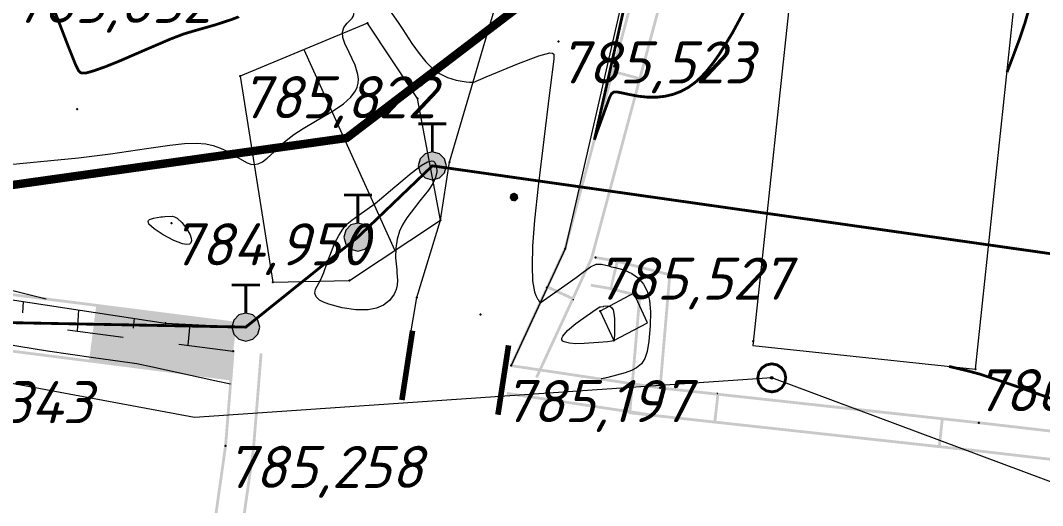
# Model space of a CAD drawing. Header units: metres. Extents: x 629572 to 645168, y 4785785 to 4790166.
# Drawn here: x 634418.71 to 634455.15, y 4788198.08 to 4788215.38 of the extents above; entities that cross this region are included whole.
import ezdxf

# ---------------------------------------------------------------- set-up
doc = ezdxf.new("R2010")
doc.units = ezdxf.units.M
for name, pattern in [('Сплошная', [0]), ('Сплошная_0_50', [0]), ('Штриховая 2', [4, 2, -2])]:
    doc.linetypes.add(name, pattern=pattern)
doc.layers.get('0').update_dxf_attribs({"linetype": 'CONTINUOUS'})
for name, color, linetype in [('Ворота', 7, 'CONTINUOUS'), ('Горизонтали', 7, 'CONTINUOUS'), ('Дороги с покрытием (край_ бровка)', 7, 'CONTINUOUS'), ('Дороги с покрытием (осевая линия)', 7, 'CONTINUOUS'), ('Здания и строения', 7, 'CONTINUOUS'), ('каб.TNS+', 7, 'CONTINUOUS'), ('Кабельные столбики-сторожки', 7, 'CONTINUOUS'), ('Коммуникации наземные', 7, 'CONTINUOUS'), ('красная линия', 7, 'CONTINUOUS'), ('Нурсултан', 7, 'CONTINUOUS'), ('Ограды каменные и жб (H более 1м) - по краю', 7, 'CONTINUOUS'), ('Стенка подпорная', 7, 'CONTINUOUS'), ('Столбы железобетонные', 7, 'CONTINUOUS')]:
    doc.layers.add(name, color=color, linetype=linetype)
doc.layers.add('ЛЭП в.напряж.', color=10, linetype='SIL_KAB_VYSVOLT', lineweight=13)
doc.styles.add('ISOCPEUR', font='isocpeui.ttf')
doc.styles.get("Standard").update_dxf_attribs({"font": 'isocpeui.ttf'})
doc.linetypes.add('SIL_KAB_VYSVOLT', pattern='A,1.5,["<<",Standard,S=1.6,R=0,X=-1.5,Y=-0.8],5,0,1.5,[">>",Standard,S=1.6,R=0,X=-2.14,Y=-0.8],-2,8,-2', length=20)
doc.linetypes.add('TELEFON', pattern='A,8,["o",Standard,S=1,R=0,X=-4.33,Y=-0.34],-2', length=10)

# ---------------------------------------------------------------- blocks, each defined once
blk = doc.blocks.new('1010 - 119.2 эл.кабел.столбики-сторожки')
blk.add_hatch(color=7).paths.add_polyline_path([(0, 0.5), (-0.25, 0.433), (-0.433, 0.25), (-0.5, 0), (-0.433, -0.25), (-0.25, -0.433), (0, -0.5), (0.25, -0.433), (0.433, -0.25), (0.5, 0), (0.433, 0.25), (0.25, 0.433), (0, 0.5)])
at = {"color": 7, "linetype": 'Continuous', "lineweight": 0, "const_width": 0.1, "flags": 128}
for points in [[(-0.5, 1.5), (0.5, 1.5)], [(0, 0.5), (0, 1.5)]]:
    blk.add_lwpolyline(points, dxfattribs=at)
at = {"color": 7, "linetype": 'Continuous', "lineweight": 0, "flags": 128}
blk.add_lwpolyline([(0, 0.5), (-0.25, 0.433), (-0.433, 0.25), (-0.5, 0), (-0.433, -0.25), (-0.25, -0.433), (0, -0.5), (0.25, -0.433), (0.433, -0.25), (0.5, 0), (0.433, 0.25), (0.25, 0.433), (0, 0.5)], close=True, dxfattribs=at)
at = {"color": 7, "style": 'ISOCPEUR', "flags": 1}
for tag in ['X', 'Отметка', 'Отметка', 'Имя объекта CREDO-III', 'Код объекта CREDO-III', 'Примечание', 'Тип попереч. профиля', 'Y']:
    blk.add_attdef(tag, (0, 0), '', height=2.5, dxfattribs=at)
blk = doc.blocks.new('26 - 108.1.1 опоры  жб d-1.0')
blk.add_hatch(color=7).paths.add_polyline_path([(0, 0.05), (-0.05, 0), (0, -0.05), (0.05, 0)])
at = {"color": 7, "linetype": 'Continuous', "lineweight": 0, "const_width": 0.1, "flags": 128}
blk.add_lwpolyline([(0, 0.5), (0.191, 0.462), (0.354, 0.354), (0.462, 0.191), (0.5, 0), (0.462, -0.191), (0.354, -0.354), (0.191, -0.462), (0, -0.5), (-0.191, -0.462), (-0.354, -0.354), (-0.462, -0.191), (-0.5, 0), (-0.462, 0.191), (-0.354, 0.354), (-0.191, 0.462), (0, 0.5)], close=True, dxfattribs=at)
at = {"color": 7, "linetype": 'Continuous', "lineweight": 0, "true_color": 0xffffff, "flags": 128}
blk.add_lwpolyline([(0, 0.5), (-0.25, 0.433), (-0.433, 0.25), (-0.5, 0), (-0.433, -0.25), (-0.25, -0.433), (0, -0.5), (0.25, -0.433), (0.433, -0.25), (0.5, 0), (0.433, 0.25), (0.25, 0.433), (0, 0.5)], close=True, dxfattribs=at)
at = {"color": 7, "linetype": 'Continuous', "lineweight": 0, "flags": 128}
for points in [[(0, 0.05), (-0.05, 0), (0, -0.05), (0.05, 0), (0, 0.05)], [(0, 0.05), (0.043, 0.025), (0.043, -0.025), (0, -0.05), (-0.043, -0.025), (-0.043, 0.025), (0, 0.05)]]:
    blk.add_lwpolyline(points, close=True, dxfattribs=at)
at = {"color": 7, "style": 'ISOCPEUR', "flags": 1}
for tag in ['Отметка(высота) верхнего провода', 'Отметка(высота) нижнего провода', 'X', 'Высота', 'Отметка', 'Имя объекта CREDO-III', 'Код объекта CREDO-III', 'Номер', 'Y']:
    blk.add_attdef(tag, (0, 0), '', height=2.5, dxfattribs=at)
blk = doc.blocks.new('736 - 474 Ворота')
at = {"color": 7, "linetype": 'Continuous', "lineweight": 0, "const_width": 0.2, "flags": 128}
blk.add_lwpolyline([(0, 1.25), (0, -1.25)], dxfattribs=at)

msp = doc.modelspace()

# ---------------------------------------------------------------- hatches: boundary and pattern name
at = {"layer": 'Дороги с покрытием (осевая линия)'}
msp.add_hatch(color=7, dxfattribs=at).paths.add_polyline_path([(634436.459, 4788209.039), (634436.458, 4788209.044), (634436.437, 4788209.163), (634436.436, 4788209.172), (634436.435, 4788209.177), (634436.431, 4788209.18), (634436.393, 4788209.2), (634436.316, 4788209.242), (634436.312, 4788209.233), (634436.315, 4788209.24), (634436.316, 4788209.242), (634436.312, 4788209.244), (634436.311, 4788209.244), (634436.308, 4788209.243), (634436.312, 4788209.233), (634436.308, 4788209.243), (634436.29, 4788209.232), (634436.252, 4788209.208), (634436.308, 4788209.243), (634436.188, 4788209.192), (634436.191, 4788209.183), (634436.182, 4788209.186), (634436.146, 4788209.061), (634436.145, 4788209.056), (634436.148, 4788209.052), (634436.156, 4788209.058), (634436.148, 4788209.052), (634436.209, 4788208.967), (634436.223, 4788208.946), (634436.225, 4788208.944), (634436.226, 4788208.942), (634436.231, 4788208.942), (634436.284, 4788208.947), (634436.296, 4788208.949), (634436.231, 4788208.942), (634436.361, 4788208.935), (634436.369, 4788208.939), (634436.361, 4788208.945), (634436.369, 4788208.939), (634436.455, 4788209.036), (634436.448, 4788209.042), (634436.455, 4788209.036)])
at = {"layer": 'Ограды каменные и жб (H более 1м) - по краю'}
for points in [[(634441.401, 4788219.237), (634441.664, 4788220.216), (634441.623, 4788220.251), (634441.623, 4788220.251), (634441.662, 4788220.217), (634441.664, 4788220.216), (634442.633, 4788220.629), (634442.594, 4788220.721), (634441.602, 4788220.298), (634441.58, 4788220.288), (634441.574, 4788220.265), (634441.305, 4788219.263), (634440.563, 4788216.505), (634439.778, 4788213.58), (634439.765, 4788213.531), (634439.813, 4788213.518), (634440.779, 4788213.259), (634440.827, 4788213.246), (634440.84, 4788213.294), (634440.792, 4788213.307), (634440.84, 4788213.294), (634441.626, 4788216.22), (634442.367, 4788218.978), (634442.504, 4788219.487), (634442.482, 4788219.505), (634442.443, 4788219.539), (634442.42, 4788219.559), (634442.27, 4788219.004), (634441.529, 4788216.246), (634440.756, 4788213.369), (634439.887, 4788213.602), (634440.66, 4788216.479)], [(634437.563, 4788205.904), (634438.172, 4788207.223), (634438.174, 4788207.227), (634438.175, 4788207.231), (634438.571, 4788208.705), (634439.312, 4788211.463), (634439.861, 4788213.506), (634439.765, 4788213.531), (634439.216, 4788211.489), (634438.475, 4788208.731), (634438.08, 4788207.261), (634437.452, 4788205.9), (634437.497, 4788205.879), (634437.476, 4788205.834), (634438.384, 4788205.415), (634438.405, 4788205.46), (634438.45, 4788205.439), (634439.08, 4788206.804), (634439.118, 4788206.885), (634439.141, 4788206.972), (634439.537, 4788208.445), (634440.278, 4788211.203), (634440.827, 4788213.246), (634440.73, 4788213.272), (634440.181, 4788211.229), (634439.44, 4788208.471), (634439.044, 4788206.997), (634439.023, 4788206.919), (634438.99, 4788206.846), (634438.381, 4788205.527)], [(634439.218, 4788206.943), (634439.207, 4788206.879), (634439.917, 4788206.758), (634439.927, 4788206.807), (634439.919, 4788206.767), (634439.917, 4788206.758), (634439.932, 4788206.754), (634439.956, 4788206.851), (634439.939, 4788206.855), (634439.937, 4788206.856), (634439.935, 4788206.856), (634439.223, 4788206.977)], [(634441.806, 4788206.277), (634441.715, 4788205.221), (634441.471, 4788202.375), (634441.463, 4788202.284), (634441.459, 4788202.236), (634441.508, 4788202.23), (634443.52, 4788202.01), (634443.53, 4788202.11), (634441.567, 4788202.324), (634441.571, 4788202.366), (634441.815, 4788205.212), (634441.909, 4788206.311), (634441.912, 4788206.353), (634441.871, 4788206.363), (634440.005, 4788206.839), (634439.956, 4788206.851), (634439.944, 4788206.803), (634439.838, 4788206.386), (634439.719, 4788205.828), (634439.715, 4788205.804), (634439.709, 4788205.779), (634439.733, 4788205.773), (634439.746, 4788205.821), (634439.733, 4788205.773), (634440.737, 4788205.517), (634440.774, 4788205.544), (634440.821, 4788205.577), (634440.825, 4788205.58), (634440.817, 4788205.574), (634440.737, 4788205.517), (634440.719, 4788205.306), (634440.475, 4788202.46), (634440.467, 4788202.37), (634440.379, 4788201.348), (634441.399, 4788201.236), (634443.411, 4788201.016), (634443.422, 4788201.116), (634441.41, 4788201.336), (634440.487, 4788201.436), (634440.566, 4788202.361), (634440.574, 4788202.452), (634440.818, 4788205.297), (634440.844, 4788205.593), (634439.806, 4788205.857), (634440.028, 4788206.73)], [(634436.544, 4788203.935), (634436.157, 4788203.095), (634436.186, 4788203.081), (634436.247, 4788203.053), (634436.635, 4788203.893), (634437.522, 4788205.813), (634437.431, 4788205.855)], [(634437.452, 4788205.9), (634437.431, 4788205.855), (634437.476, 4788205.834), (634437.497, 4788205.879)], [(634439.056, 4788205.991), (634439.05, 4788205.957), (634439.039, 4788205.893), (634439.709, 4788205.779), (634439.729, 4788205.871), (634439.729, 4788205.874), (634439.73, 4788205.876), (634439.73, 4788205.877)], [(634437.452, 4788203.516), (634437.065, 4788202.676), (634437.094, 4788202.662), (634437.155, 4788202.634), (634437.543, 4788203.474), (634438.429, 4788205.394), (634438.339, 4788205.436)], [(634438.384, 4788205.415), (634438.429, 4788205.394), (634438.45, 4788205.439), (634438.405, 4788205.46)], [(634425.849, 4788198.642), (634426.071, 4788200.206), (634426.071, 4788200.207), (634426.071, 4788200.209), (634426.173, 4788201.482), (634426.342, 4788203.59), (634426.242, 4788203.598), (634426.073, 4788201.49), (634425.971, 4788200.219), (634426.016, 4788200.214), (634426.021, 4788200.213), (634426.016, 4788200.214), (634426.016, 4788200.214), (634425.971, 4788200.219), (634425.75, 4788198.656), (634425.324, 4788195.658), (634425.374, 4788195.65), (634425.324, 4788195.658), (634425.317, 4788195.608), (634425.367, 4788195.601), (634426.357, 4788195.461), (634426.407, 4788195.453), (634426.414, 4788195.503), (634426.364, 4788195.51), (634426.414, 4788195.503), (634426.839, 4788198.502), (634427.061, 4788200.066), (634427.065, 4788200.097), (634427.068, 4788200.129), (634427.17, 4788201.402), (634427.339, 4788203.51), (634427.239, 4788203.518), (634427.07, 4788201.41), (634426.968, 4788200.137), (634426.966, 4788200.108), (634426.962, 4788200.08), (634426.74, 4788198.516), (634426.321, 4788195.567), (634425.431, 4788195.693)], [(634439.429, 4788202.642), (634436.604, 4788203.064), (634436.209, 4788203.123), (634436.207, 4788203.11), (634436.195, 4788203.025), (634436.589, 4788202.966), (634439.414, 4788202.543), (634441.506, 4788202.231), (634441.52, 4788202.329)], [(634439.281, 4788201.653), (634436.456, 4788202.075), (634436.062, 4788202.134), (634436.06, 4788202.121), (634436.047, 4788202.036), (634436.441, 4788201.977), (634439.266, 4788201.554), (634441.358, 4788201.242), (634441.373, 4788201.34)], [(634449.43, 4788201.465), (634446.591, 4788201.775), (634443.58, 4788202.104), (634443.575, 4788202.055), (634443.525, 4788202.06), (634443.416, 4788201.066), (634443.411, 4788201.016), (634443.461, 4788201.011), (634443.466, 4788201.061), (634443.461, 4788201.011), (634446.472, 4788200.682), (634449.311, 4788200.371), (634451.413, 4788200.141), (634451.424, 4788200.241), (634449.322, 4788200.471), (634446.482, 4788200.781), (634443.521, 4788201.105), (634443.619, 4788201.999), (634446.58, 4788201.676), (634449.419, 4788201.365), (634451.522, 4788201.136), (634451.533, 4788201.235)], [(634443.525, 4788202.06), (634443.575, 4788202.055), (634443.58, 4788202.104), (634443.53, 4788202.11)], [(634452.869, 4788200.994), (634452.868, 4788200.988), (634452.868, 4788200.988), (634454.581, 4788200.79), (634457.418, 4788200.461), (634459.519, 4788200.218), (634459.531, 4788200.317), (634457.43, 4788200.561), (634454.593, 4788200.889), (634452.88, 4788201.088), (634452.88, 4788201.088), (634452.879, 4788201.088), (634451.582, 4788201.229), (634451.577, 4788201.18), (634451.582, 4788201.229), (634451.533, 4788201.235), (634451.527, 4788201.185), (634451.419, 4788200.191), (634451.468, 4788200.186), (634451.419, 4788200.191), (634451.413, 4788200.141), (634451.463, 4788200.136), (634452.757, 4788199.995), (634452.761, 4788200.037), (634452.761, 4788200.037), (634452.757, 4788199.995), (634452.757, 4788199.995), (634454.466, 4788199.797), (634457.303, 4788199.468), (634459.404, 4788199.224), (634459.415, 4788199.324), (634457.314, 4788199.567), (634454.477, 4788199.896), (634452.768, 4788200.094), (634451.523, 4788200.23), (634451.621, 4788201.125), (634452.868, 4788200.988)]]:
    msp.add_hatch(color=7, dxfattribs=at).paths.add_polyline_path(points)
at = {"layer": 'Стенка подпорная'}
h = msp.add_hatch(color=7, dxfattribs=at)
h.paths.add_polyline_path([(634426.292, 4788203.594), (634426.418, 4788204.586), (634426.42, 4788204.596), (634426.425, 4788204.636), (634421.465, 4788205.268), (634416.505, 4788205.9), (634411.545, 4788206.532), (634406.585, 4788207.164), (634401.625, 4788207.796), (634401.613, 4788207.697), (634406.523, 4788207.071), (634406.283, 4788205.187), (634401.373, 4788205.812), (634401.36, 4788205.713), (634406.32, 4788205.081), (634411.28, 4788204.449), (634416.239, 4788203.817), (634421.199, 4788203.185), (634426.159, 4788202.552), (634426.172, 4788202.652)])
h.paths.add_polyline_path([(634421.403, 4788205.175), (634421.162, 4788203.29), (634416.302, 4788203.91), (634416.542, 4788205.794)], flags=16)
h.paths.add_polyline_path([(634411.483, 4788206.439), (634411.243, 4788204.554), (634406.382, 4788205.174), (634406.622, 4788207.059)], flags=16)
h.paths.add_polyline_path([(634416.443, 4788205.807), (634416.203, 4788203.922), (634411.342, 4788204.542), (634411.582, 4788206.427)], flags=16)

# ---------------------------------------------------------------- linework, layer by layer
at = {"layer": 'Горизонтали', "color": 34, "linetype": 'Сплошная', "lineweight": 0, "const_width": 0.1, "elevation": 786, "flags": 128}
for points in [[(634439.17, 4788211.127), (634439.275, 4788211.431), (634439.707, 4788212.624), (634439.782, 4788212.772), (634439.86, 4788212.83), (634439.979, 4788212.834), (634440.226, 4788212.783), (634440.369, 4788212.751), (634440.742, 4788212.68), (634441.075, 4788212.646), (634441.394, 4788212.645), (634441.697, 4788212.68), (634441.988, 4788212.75), (634442.263, 4788212.856), (634442.523, 4788212.997), (634442.766, 4788213.174), (634442.975, 4788213.364), (634443.188, 4788213.595), (634443.405, 4788213.868), (634443.629, 4788214.183), (634444.09, 4788214.934), (634444.659, 4788215.99), (634444.929, 4788216.502), (634445.217, 4788217.008), (634445.477, 4788217.409), (634445.71, 4788217.709), (634445.931, 4788217.928), (634446.095, 4788218.027), (634446.325, 4788218.057), (634446.749, 4788218.037), (634447.552, 4788217.955), (634452.841, 4788217.319), (634454.069, 4788217.149), (634454.286, 4788217.096), (634454.427, 4788217.024), (634454.596, 4788216.876), (634454.699, 4788216.686), (634454.744, 4788216.441), (634454.73, 4788216.139), (634454.658, 4788215.773), (634454.526, 4788215.305), (634454.337, 4788214.742), (634454.075, 4788214.04), (634453.883, 4788213.538)], [(634440.342, 4788217.032), (634440.38, 4788217.081), (634440.429, 4788217.131), (634440.454, 4788217.115), (634440.442, 4788216.882), (634440.31, 4788216.2), (634439.983, 4788214.733), (634439.976, 4788214.702), (634439.733, 4788213.622), (634439.497, 4788212.577), (634439.313, 4788211.762), (634439.313, 4788211.762), (634439.244, 4788211.452), (634439.213, 4788211.315), (634439.177, 4788211.156), (634439.176, 4788211.151), (634439.17, 4788211.127)], [(634419.76, 4788216.16), (634419.786, 4788216.093), (634419.974, 4788215.596), (634420.395, 4788214.502), (634420.677, 4788213.797), (634420.782, 4788213.587), (634420.831, 4788213.535), (634420.887, 4788213.506), (634421.044, 4788213.507), (634421.326, 4788213.588), (634421.753, 4788213.739), (634422.271, 4788213.949), (634423.004, 4788214.267), (634424.06, 4788214.721), (634424.532, 4788214.901), (634424.937, 4788215.021), (634424.969, 4788215.029), (634425.63, 4788215.218), (634426.224, 4788215.411), (634426.46, 4788215.502), (634426.472, 4788215.507), (634426.482, 4788215.512), (634426.489, 4788215.515), (634426.49, 4788215.515), (634426.491, 4788215.516)], [(634451.817, 4788203.048), (634451.925, 4788203.02), (634452.405, 4788202.906), (634452.434, 4788202.9), (634452.913, 4788202.772), (634453.976, 4788202.418), (634455.605, 4788201.851), (634457.494, 4788201.185), (634459.09, 4788200.62), (634459.09, 4788200.62), (634459.981, 4788200.304), (634460.287, 4788200.196), (634460.309, 4788200.188), (634460.355, 4788200.172), (634460.356, 4788200.171)]]:
    msp.add_lwpolyline(points, dxfattribs=at)
at = {"layer": 'Горизонтали', "color": 34, "linetype": 'Сплошная', "lineweight": 0, "true_color": 0xa55200, "flags": 128}
for points, elevation in [([(634419.626, 4788205.448), (634417.328, 4788206.02), (634414.185, 4788206.811), (634411.876, 4788207.419), (634410.223, 4788207.892), (634409.654, 4788208.074), (634409.257, 4788208.22), (634409.063, 4788208.31), (634408.952, 4788208.386), (634408.923, 4788208.449), (634408.974, 4788208.499), (634409.101, 4788208.536), (634409.309, 4788208.565), (634410.05, 4788208.602), (634410.69, 4788208.63), (634411.058, 4788208.672), (634411.214, 4788208.713), (634411.326, 4788208.771), (634411.403, 4788208.848), (634411.468, 4788208.968), (634411.531, 4788209.089), (634411.602, 4788209.182), (634411.697, 4788209.266), (634411.818, 4788209.344), (634412.157, 4788209.487), (634412.628, 4788209.612), (634413.366, 4788209.742), (634414.391, 4788209.874), (634415.713, 4788210.011), (634417.684, 4788210.191), (634420.783, 4788210.487), (634421.916, 4788210.628), (634423.2, 4788210.816), (634424.037, 4788210.94), (634424.556, 4788210.997), (634424.971, 4788211.012), (634425.314, 4788210.985), (634425.575, 4788210.926), (634425.837, 4788210.833), (634426.104, 4788210.704), (634426.431, 4788210.513), (634426.795, 4788210.309), (634426.922, 4788210.263), (634427.034, 4788210.246), (634427.18, 4788210.266), (634427.333, 4788210.34), (634427.502, 4788210.47), (634427.749, 4788210.702), (634428.126, 4788211.052), (634428.46, 4788211.315), (634428.79, 4788211.532), (634429.285, 4788211.824), (634429.854, 4788212.161), (634430.222, 4788212.415), (634430.49, 4788212.652), (634430.659, 4788212.878), (634430.716, 4788213.008), (634430.749, 4788213.146), (634430.757, 4788213.293), (634430.741, 4788213.451), (634430.64, 4788213.792), (634430.424, 4788214.241), (634430.268, 4788214.56), (634430.202, 4788214.778), (634430.194, 4788214.97), (634430.243, 4788215.134), (634430.353, 4788215.284), (634430.462, 4788215.394), (634430.463, 4788215.394), (634430.489, 4788215.414), (634430.512, 4788215.437), (634430.535, 4788215.468), (634430.565, 4788215.527), (634430.589, 4788215.6), (634430.606, 4788215.684), (634430.606, 4788215.685), (634430.629, 4788215.749), (634430.699, 4788215.831), (634430.81, 4788215.927), (634430.923, 4788216), (634431.034, 4788216.046), (634431.141, 4788216.064), (634431.253, 4788216.054), (634431.379, 4788216.017), (634431.688, 4788215.853), (634431.82, 4788215.763), (634431.926, 4788215.66), (634432.203, 4788215.278), (634432.344, 4788215.057), (634432.661, 4788214.564), (634432.919, 4788214.2), (634433.161, 4788213.905), (634433.387, 4788213.679), (634433.648, 4788213.488), (634433.935, 4788213.344), (634434.244, 4788213.25), (634434.598, 4788213.199), (634434.719, 4788213.187), (634434.772, 4788213.182), (634434.833, 4788213.176), (634434.836, 4788213.176), (634434.845, 4788213.175)], 785.5), ([(634434.845, 4788213.175), (634435.309, 4788213.37), (634436.465, 4788213.847), (634437.185, 4788214.118), (634437.578, 4788214.222), (634437.681, 4788214.22), (634437.73, 4788214.182), (634437.727, 4788214.005), (634437.597, 4788212.985), (634437.574, 4788212.803), (634437.165, 4788209.471), (634437.041, 4788208.259), (634436.97, 4788207.336), (634436.948, 4788206.637), (634436.969, 4788206.093), (634437.034, 4788205.708), (634437.083, 4788205.57), (634437.148, 4788205.451), (634437.162, 4788205.429), (634437.21, 4788205.354), (634437.231, 4788205.32), (634437.232, 4788205.318), (634437.235, 4788205.313)], 785.5), ([(634437.235, 4788205.313), (634437.474, 4788205.475), (634438.519, 4788206.216), (634438.72, 4788206.374), (634439.03, 4788206.603), (634439.234, 4788206.691), (634439.427, 4788206.695), (634439.682, 4788206.629), (634439.775, 4788206.599), (634439.909, 4788206.573), (634440.217, 4788206.496), (634440.506, 4788206.362), (634440.742, 4788206.19), (634440.925, 4788205.977), (634441.052, 4788205.726), (634441.135, 4788205.399), (634441.173, 4788204.987), (634441.165, 4788204.494), (634441.112, 4788203.941), (634441.048, 4788203.573), (634440.966, 4788203.324), (634440.848, 4788203.14), (634440.675, 4788202.997), (634440.498, 4788202.904), (634440.271, 4788202.816), (634439.654, 4788202.65), (634439.645, 4788202.648), (634439.481, 4788202.611), (634439.426, 4788202.599), (634439.418, 4788202.597), (634439.409, 4788202.595)], 785.5), ([(634422.86, 4788203.136), (634422.611, 4788203.17), (634421.307, 4788203.354), (634419.677, 4788203.592), (634418.649, 4788203.752), (634418.031, 4788203.858), (634417.616, 4788203.939), (634417.319, 4788204.007), (634417.315, 4788204.008), (634416.11, 4788204.197), (634411.999, 4788204.754), (634411.136, 4788204.853), (634410.945, 4788204.864), (634410.854, 4788204.854), (634410.854, 4788204.854), (634410.663, 4788204.804), (634410.417, 4788204.75), (634410.034, 4788204.677), (634408.714, 4788204.461), (634405.598, 4788203.97), (634405.072, 4788203.887), (634404.879, 4788203.856), (634404.851, 4788203.852)], 785), ([(634426.197, 4788202.411), (634425.641, 4788202.532), (634423.416, 4788203.015), (634422.86, 4788203.136)], 785)]:
    msp.add_lwpolyline(points, dxfattribs=dict(at, elevation=elevation))
at = {"layer": 'Горизонтали', "color": 34, "linetype": 'Сплошная', "lineweight": 0, "true_color": 0xa55200, "elevation": 785, "flags": 128}
for points in [[(634429.371, 4788205.413), (634429.248, 4788205.526), (634429.204, 4788205.654), (634429.232, 4788205.801), (634429.343, 4788206.017), (634429.415, 4788206.147), (634429.529, 4788206.399), (634429.661, 4788206.77), (634429.793, 4788207.143), (634429.921, 4788207.449), (634430.058, 4788207.715), (634430.201, 4788207.938), (634430.348, 4788208.116), (634430.519, 4788208.267), (634430.785, 4788208.45), (634431.354, 4788208.855), (634432.051, 4788209.444), (634432.634, 4788209.941), (634432.991, 4788210.213), (634433.215, 4788210.34), (634433.379, 4788210.376), (634433.438, 4788210.361), (634433.484, 4788210.323), (634433.541, 4788210.176), (634433.548, 4788209.984), (634433.504, 4788209.782), (634433.407, 4788209.563), (634433.257, 4788209.327), (634432.952, 4788208.945), (634432.482, 4788208.339), (634432.331, 4788208.095), (634432.223, 4788207.869), (634432.134, 4788207.58), (634432.088, 4788207.262), (634432.084, 4788206.916), (634432.122, 4788206.485), (634432.133, 4788206.383), (634432.152, 4788206.126), (634432.143, 4788205.941), (634432.104, 4788205.784), (634432.028, 4788205.624), (634431.862, 4788205.399), (634431.654, 4788205.232), (634431.4, 4788205.12), (634431.102, 4788205.064), (634430.671, 4788205.066), (634430.173, 4788205.136), (634429.702, 4788205.262), (634429.513, 4788205.336), (634429.371, 4788205.413)], [(634424.488, 4788207.417), (634424.173, 4788207.54), (634423.795, 4788207.738), (634423.474, 4788207.949), (634423.291, 4788208.118), (634423.256, 4788208.214), (634423.273, 4788208.254), (634423.312, 4788208.287), (634423.456, 4788208.337), (634423.715, 4788208.374), (634423.771, 4788208.38), (634423.856, 4788208.391), (634424.114, 4788208.404), (634424.204, 4788208.379), (634424.292, 4788208.329), (634424.461, 4788208.175), (634424.626, 4788207.964), (634424.754, 4788207.735), (634424.793, 4788207.623), (634424.806, 4788207.53), (634424.788, 4788207.452), (634424.735, 4788207.405), (634424.633, 4788207.391), (634424.488, 4788207.417)], [(634438.012, 4788203.994), (634438.012, 4788204.054), (634438.046, 4788204.129), (634438.214, 4788204.324), (634438.512, 4788204.574), (634438.967, 4788204.902), (634438.979, 4788204.91), (634439.166, 4788205.04), (634439.365, 4788205.172), (634439.383, 4788205.173), (634439.497, 4788205.187), (634439.512, 4788205.191), (634439.63, 4788205.209), (634439.717, 4788205.195), (634439.786, 4788205.147), (634439.835, 4788205.066), (634439.868, 4788204.936), (634439.888, 4788204.752), (634439.885, 4788204.213), (634439.872, 4788204.005), (634439.844, 4788203.959), (634439.792, 4788203.946), (634439.644, 4788203.928), (634439.322, 4788203.897), (634438.804, 4788203.86), (634438.51, 4788203.856), (634438.284, 4788203.87), (634438.095, 4788203.917), (634438.041, 4788203.951), (634438.012, 4788203.994)]]:
    msp.add_lwpolyline(points, close=True, dxfattribs=at)
at = {"layer": 'Дороги с покрытием (край_ бровка)', "color": 251, "linetype": 'Сплошная', "lineweight": 0, "true_color": 0x636466, "flags": 128}
for points in [[(634432.481, 4788203.403), (634432.843, 4788205.508), (634433.684, 4788208.256), (634434.01, 4788210.333), (634435.992, 4788217.076), (634439.137, 4788224.4), (634439.841, 4788225.993), (634440.611, 4788227.732), (634441.041, 4788228.752), (634441.39, 4788229.635), (634441.671, 4788230.416), (634441.888, 4788231.107), (634442.077, 4788231.879), (634442.134, 4788232.215), (634442.165, 4788232.518), (634442.171, 4788232.789), (634442.151, 4788233.027), (634442.106, 4788233.235), (634442.035, 4788233.41), (634441.936, 4788233.566), (634441.81, 4788233.706), (634441.658, 4788233.831), (634441.478, 4788233.941), (634441.271, 4788234.035), (634441.036, 4788234.114), (634440.773, 4788234.178), (634440.482, 4788234.227), (634439.925, 4788234.277), (634439.28, 4788234.286), (634438.541, 4788234.253), (634437.692, 4788234.178), (634436.291, 4788234.002), (634434.284, 4788233.695)], [(634528.275, 4788177.752), (634528.275, 4788177.752), (634529.42, 4788179.687), (634530.003, 4788180.718), (634530.503, 4788181.65), (634531.016, 4788182.685), (634531.459, 4788183.669), (634531.919, 4788184.818), (634532.482, 4788186.338), (634533.638, 4788189.669), (634534.671, 4788192.819), (634535.071, 4788194.119), (634535.501, 4788195.614), (634536.059, 4788197.643), (634536.273, 4788198.428), (634537.068, 4788201.235), (634538.082, 4788204.542), (634539.085, 4788207.744), (634539.154, 4788207.96), (634539.829, 4788210.124), (634540.081, 4788210.937), (634540.205, 4788211.33), (634540.563, 4788212.541), (634540.686, 4788213.054), (634540.731, 4788213.388), (634540.708, 4788213.655), (634540.625, 4788213.94), (634540.502, 4788214.205), (634540.337, 4788214.473), (634540.156, 4788214.711), (634539.952, 4788214.934), (634537.895, 4788216.838), (634534.321, 4788220.097), (634532.731, 4788221.526), (634531.907, 4788222.244), (634530.934, 4788223.009), (634530.391, 4788223.381), (634529.886, 4788223.674), (634529.312, 4788223.933), (634529.033, 4788224.028), (634528.756, 4788224.101), (634527.778, 4788224.262), (634525.718, 4788224.539), (634523.855, 4788224.778), (634520.45, 4788225.218), (634517.458, 4788225.626), (634515.192, 4788225.968), (634512.614, 4788226.403), (634508.747, 4788227.084), (634502.673, 4788228.174), (634500.468, 4788228.57), (634493.429, 4788229.819), (634491.289, 4788230.212), (634488.368, 4788230.8), (634488.041, 4788230.867), (634484.969, 4788231.479), (634482.648, 4788231.892), (634481.177, 4788232.114), (634479.798, 4788232.287), (634478.485, 4788232.414), (634477.225, 4788232.495), (634475.71, 4788232.538), (634473.597, 4788232.552), (634470.9, 4788232.537), (634467.648, 4788232.492), (634461.827, 4788232.372), (634455.357, 4788232.197), (634450.923, 4788232.053), (634448.669, 4788231.958), (634448.41, 4788231.917), (634448.15, 4788231.839), (634447.889, 4788231.723), (634447.626, 4788231.569), (634447.184, 4788231.227), (634446.729, 4788230.774), (634446.38, 4788230.366), (634445.98, 4788229.848), (634445.494, 4788229.146), (634444.819, 4788228.105), (634443.974, 4788226.737), (634443.2, 4788225.419), (634442.428, 4788224.006), (634442.133, 4788223.413), (634441.901, 4788222.903), (634441.511, 4788221.893), (634441.162, 4788220.786), (634440.893, 4788219.753), (634440.634, 4788218.582), (634440.211, 4788216.334), (634438.127, 4788207.244), (634436.202, 4788203.074)]]:
    msp.add_lwpolyline(points, dxfattribs=at)
at = {"layer": 'Здания и строения', "color": 8, "linetype": 'Сплошная', "lineweight": 0, "flags": 128}
for points in [[(634446.326, 4788217.923), (634444.82, 4788203.794), (634452.754, 4788202.948), (634454.26, 4788217.077), (634446.326, 4788217.923)], [(634431.084, 4788215.288), (634426.546, 4788213.395), (634427.703, 4788206.05), (634430.439, 4788206.113), (634433.684, 4788208.256), (634432.864, 4788212.605), (634431.084, 4788215.288)]]:
    msp.add_lwpolyline(points, close=True, dxfattribs=at)
msp.add_lwpolyline([(634428.815, 4788214.342), (634432.061, 4788207.185)], dxfattribs=at)
at = {"layer": 'каб.TNS+', "color": 6, "linetype": 'TELEFON', "lineweight": 13, "const_width": 0.1, "flags": 128}
msp.add_lwpolyline([(638270.813, 4788133.687), (638193.602, 4788131.619), (638153.084, 4788130.094), (638066.482, 4788100.947), (638011.526, 4788045.935), (637996.5, 4788029.801), (637969.259, 4788028.232), (637969.23, 4788028.22), (637841.587, 4788016.866), (637760.758, 4788016.467), (637732.657, 4788017.43), (637667.163, 4787999.785), (637401.194, 4787932.441), (637269.927, 4787888.302), (637194.391, 4787823.922), (637136.709, 4787814.283), (637106.654, 4787810.567), (637089.638, 4787810.171), (637089.366, 4787910.212), (637066.761, 4787905.912), (636843.379, 4787868.532), (636788.513, 4787860.262), (636774.562, 4787887.226), (636711.899, 4787881.167), (636657.533, 4787873.006), (636554.764, 4787861.122), (636455.777, 4787831.223), (636434.918, 4787824.966), (636416.624, 4787808.72), (636304.267, 4787782.705), (636233.862, 4787772.269), (635989.861, 4787902.068), (635945.642, 4787983.21), (635945.279, 4787983.355), (635812.858, 4788009.948), (635741.502, 4788016.521), (635712.29, 4787997.799), (635689.435, 4787995.075), (635667.22, 4787994.642), (635660.21, 4788000.063), (635653.349, 4788024.57), (635563.056, 4788041.532), (635535.772, 4788046.908), (635514.092, 4788048.218), (635461.147, 4788049.694), (635402.158, 4788048.433), (635373.969, 4788051.91), (635330.663, 4788064.144), (635313.968, 4788070.275), (635301.548, 4788073.802), (635278.035, 4788082.722), (635224.613, 4788093.935), (635167.176, 4788095.166), (635130.187, 4788107.039), (635066.497, 4788114.071), (634802.661, 4788156.699), (634778.924, 4788160.199), (634765.28, 4788169.733), (634733.564, 4788170.831), (634651.904, 4788174.166), (634647.104, 4788179.829), (634433.393, 4788210.198), (634430.739, 4788207.656), (634426.743, 4788204.448), (634376.589, 4788205.395), (634325.052, 4788224.737), (634319.402, 4788227.368), (634104.504, 4788239.441), (633705.81, 4788334.102)], dxfattribs=at)
at = {"layer": 'Коммуникации наземные', "color": 7, "linetype": 'Сплошная', "lineweight": 0, "flags": 128}
msp.add_lwpolyline([(634440.577, 4788205.655), (634439.379, 4788205.016), (634439.862, 4788203.966), (634441.06, 4788204.605), (634440.577, 4788205.655)], close=True, dxfattribs=at)
at = {"layer": 'красная линия', "color": 1, "linetype": 'Сплошная_0_50', "lineweight": 0, "true_color": 0xff0000, "const_width": 0.3, "elevation": 794.579, "flags": 128}
msp.add_lwpolyline([(635320.137, 4788059.506), (634985.355, 4788102.587), (634940.044, 4788116.908), (634898.849, 4788132.114), (634827.353, 4788142.613), (634829.041, 4788150.889), (634803.75, 4788153.197), (634741.75, 4788165.398), (634643.038, 4788172.889), (634637.145, 4788183.115), (634482.541, 4788213.707), (634442.553, 4788220.511), (634430.34, 4788211.192), (634409.151, 4788208.211), (634377.252, 4788213.601), (634364.752, 4788234.811), (634327.948, 4788241.586), (634037.251, 4788125.906), (633755.75, 4787960.189), (633740.048, 4787969.79), (633706.25, 4787916.702), (633678.555, 4787933.292), (633731.66, 4788017.386), (633754.949, 4788053.689), (633734.646, 4788065.299), (633749.642, 4788090.416), (633730.852, 4788097.487), (633705.25, 4788109.889), (633734.851, 4788214.392), (633702.738, 4788216.909), (633716.652, 4788255.713), (633682.838, 4788267.798), (633706.754, 4788323.81), (633460.25, 4788373.303), (633402.451, 4788382.295), (633380.345, 4788382.293), (633352.451, 4788386.192), (633331.041, 4788408.309), (633256.053, 4788419.898), (633167.836, 4788431.414), (633120.156, 4788439.093), (633026.641, 4788457.114), (632680.743, 4788510.71), (632641.247, 4788516.793)], dxfattribs=at)
at = {"layer": 'ЛЭП в.напряж.', "lineweight": 13}
msp.add_lwpolyline([(634861.205, 4788065.116), (634848.368, 4788099.559), (634833.794, 4788140.681), (634781.231, 4788149.999), (634724.582, 4788158.953), (634664.876, 4788171.136), (634648.579, 4788163.798), (634634.207, 4788166.521), (634583.43, 4788169.564), (634515.805, 4788176.383), (634445.495, 4788202.638), (634424.908, 4788201.23), (634379.676, 4788209.63), (634326.586, 4788229.124)], dxfattribs=at)
at = {"layer": 'Нурсултан', "color": 251, "linetype": 'Сплошная', "lineweight": 0, "flags": 128}
msp.add_lwpolyline([(634358.575, 4788246.18), (634358.249, 4788245.559), (634358.128, 4788245.267), (634358.037, 4788244.989), (634357.975, 4788244.719), (634357.94, 4788244.457), (634357.921, 4788243.988), (634357.937, 4788243.5), (634357.986, 4788243.029), (634358.065, 4788242.59), (634358.172, 4788242.199), (634358.306, 4788241.855), (634358.466, 4788241.56), (634358.65, 4788241.316), (634358.897, 4788241.075), (634359.246, 4788240.788), (634359.699, 4788240.454), (634360.262, 4788240.067), (634361.704, 4788239.141), (634363.964, 4788237.763), (634364.08, 4788237.605), (634364.22, 4788237.455), (634364.384, 4788237.314), (634364.576, 4788237.178), (634365.067, 4788236.909), (634365.829, 4788236.578), (634368.079, 4788234.213), (634369.077, 4788231.628), (634369.441, 4788230.682), (634370.005, 4788229.301), (634370.487, 4788228.249), (634370.707, 4788227.826), (634370.915, 4788227.467), (634371.17, 4788227.078), (634371.465, 4788226.677), (634371.801, 4788226.258), (634372.184, 4788225.818), (634372.989, 4788224.964), (634373.596, 4788224.357), (634374.916, 4788223.037), (634375.373, 4788222.538), (634375.726, 4788222.108), (634376.119, 4788221.555), (634376.551, 4788220.874), (634377.036, 4788220.045), (634377.366, 4788219.458), (634378.141, 4788218.077), (634378.418, 4788217.625), (634378.634, 4788217.319), (634378.847, 4788217.068), (634379.085, 4788216.821), (634379.634, 4788216.341), (634380.281, 4788215.877), (634381.032, 4788215.426), (634381.422, 4788215.233), (634381.888, 4788215.044), (634383.516, 4788214.506), (634384.096, 4788214.292), (634386.014, 4788213.483), (634387.761, 4788212.699), (634388.39, 4788212.388), (634389.334, 4788211.888), (634389.934, 4788211.57), (634390.65, 4788211.213), (634391.333, 4788210.883), (634392.073, 4788210.525), (634392.837, 4788210.175), (634393.581, 4788209.868), (634394.238, 4788209.64), (634394.886, 4788209.464), (634395.783, 4788209.261), (634397.892, 4788208.845), (634399.077, 4788208.611), (634399.446, 4788208.494), (634400.012, 4788208.251), (634400.324, 4788208.116), (634400.695, 4788207.988), (634400.886, 4788207.95), (634401.053, 4788207.942), (634401.198, 4788207.965), (634401.323, 4788208.019), (634423.877, 4788204.594), (634426.743, 4788204.448)], dxfattribs=at)
at = {"layer": 'Нурсултан', "color": 251, "linetype": 'Штриховая 2', "lineweight": 0, "flags": 128}
msp.add_lwpolyline([(634364.384, 4788237.314), (634358.797, 4788235.933), (634360.834, 4788231.032), (634361.482, 4788229.541), (634361.904, 4788228.639), (634362.15, 4788228.198), (634362.455, 4788227.729), (634363.717, 4788226.037), (634364.147, 4788225.401), (634364.204, 4788225.307), (634370.98, 4788219.23), (634377.756, 4788213.152), (634385.47, 4788208.797), (634393.634, 4788207.756), (634401.799, 4788206.716), (634409.963, 4788205.675), (634418.128, 4788204.635), (634426.292, 4788203.594)], dxfattribs=at)
at = {"layer": 'Нурсултан', "color": 251, "linetype": 'Continuous', "lineweight": 0, "flags": 128}
for points in [[(634418.805, 4788205.364), (634418.785, 4788204.959)], [(634420.782, 4788205.064), (634420.73, 4788204.303)], [(634422.76, 4788204.764), (634422.728, 4788204.408)], [(634424.746, 4788204.55), (634424.681, 4788203.799)]]:
    msp.add_lwpolyline(points, dxfattribs=at)
at = {"layer": 'Нурсултан', "color": 7}
for p in [(634431.084, 4788215.288, -1.287), (634437.889, 4788214.635, -1.154), (634439.874, 4788213.748, -0.616), (634426.546, 4788213.395, -0.855), (634432.864, 4788212.605, -1.264), (634420.73, 4788212.218, -0.75), (634434.01, 4788210.333, -1.519), (634433.393, 4788210.198, -1.762), (634424.094, 4788208.15, -1.727), (634433.684, 4788208.256, -1.539), (634430.739, 4788207.656, -1.768), (634438.127, 4788207.244, -0.767), (634439.215, 4788206.928, -1.15), (634439.927, 4788206.807, -1.084), (634441.859, 4788206.315, -0.82), (634427.703, 4788206.05, -1.489), (634430.439, 4788206.113, -1.778), (634432.843, 4788205.508, -1.636), (634440.577, 4788205.655, -1.62), (634435.112, 4788204.902, -1.64), (634439.379, 4788205.016, -1.725), (634423.877, 4788204.594, -1.722), (634426.743, 4788204.448, -1.545), (634439.862, 4788203.966, -1.678), (634444.836, 4788203.944, -0.772), (634426.292, 4788203.594, -1.815), (634432.481, 4788203.403, -1.565), (634432.498, 4788203.084, -1.393), (634436.202, 4788203.074, -1.653), (634452.754, 4788202.948, -0.665), (634435.921, 4788202.56, -1.48), (634445.495, 4788202.638, -0.907), (634441.513, 4788202.28, -0.866), (634452.874, 4788201.038, -0.968), (634426.021, 4788200.213, -1.419)]:
    msp.add_point(p, dxfattribs=at)

# ---------------------------------------------------------------- block references
at = {"layer": 'Ворота', "color": 7, "linetype": 'Continuous', "rotation": 351.296608}
for p in [(634432.498, 4788203.084), (634435.921, 4788202.56)]:
    msp.add_blockref('736 - 474 Ворота', p, dxfattribs=at)
at = {"layer": 'Кабельные столбики-сторожки', "color": 7, "linetype": 'Continuous'}
for p in [(634433.393, 4788210.198), (634430.739, 4788207.656), (634426.743, 4788204.448)]:
    msp.add_blockref('1010 - 119.2 эл.кабел.столбики-сторожки', p, dxfattribs=at)
at = {"layer": 'Столбы железобетонные', "color": 7, "linetype": 'Continuous'}
msp.add_blockref('26 - 108.1.1 опоры  жб d-1.0', (634445.495, 4788202.638), dxfattribs=at)

# ---------------------------------------------------------------- texts
at = {"layer": 'Нурсултан', "color": 251, "char_height": 1.5, "attachment_point": 1, "style": 'ISOCPEUR'}
for s, insert in [('785,852', (634418.458, 4788216.796, -0.825)), ('785,523', (634437.889, 4788214.635, -1.154)), ('785,822', (634426.546, 4788213.395, -0.855)), ('784,950', (634424.094, 4788208.15, -1.727)), ('785,527', (634439.215, 4788206.928, -1.15)), ('786,012', (634452.754, 4788202.948, -0.665)), ('785,197', (634435.921, 4788202.56, -1.48)), ('785,343', (634414.237, 4788202.519, -1.334)), ('785,258', (634426.021, 4788200.213, -1.419))]:
    msp.add_mtext(s, dxfattribs=dict(at, insert=insert))

doc.saveas('drawing.dxf')
